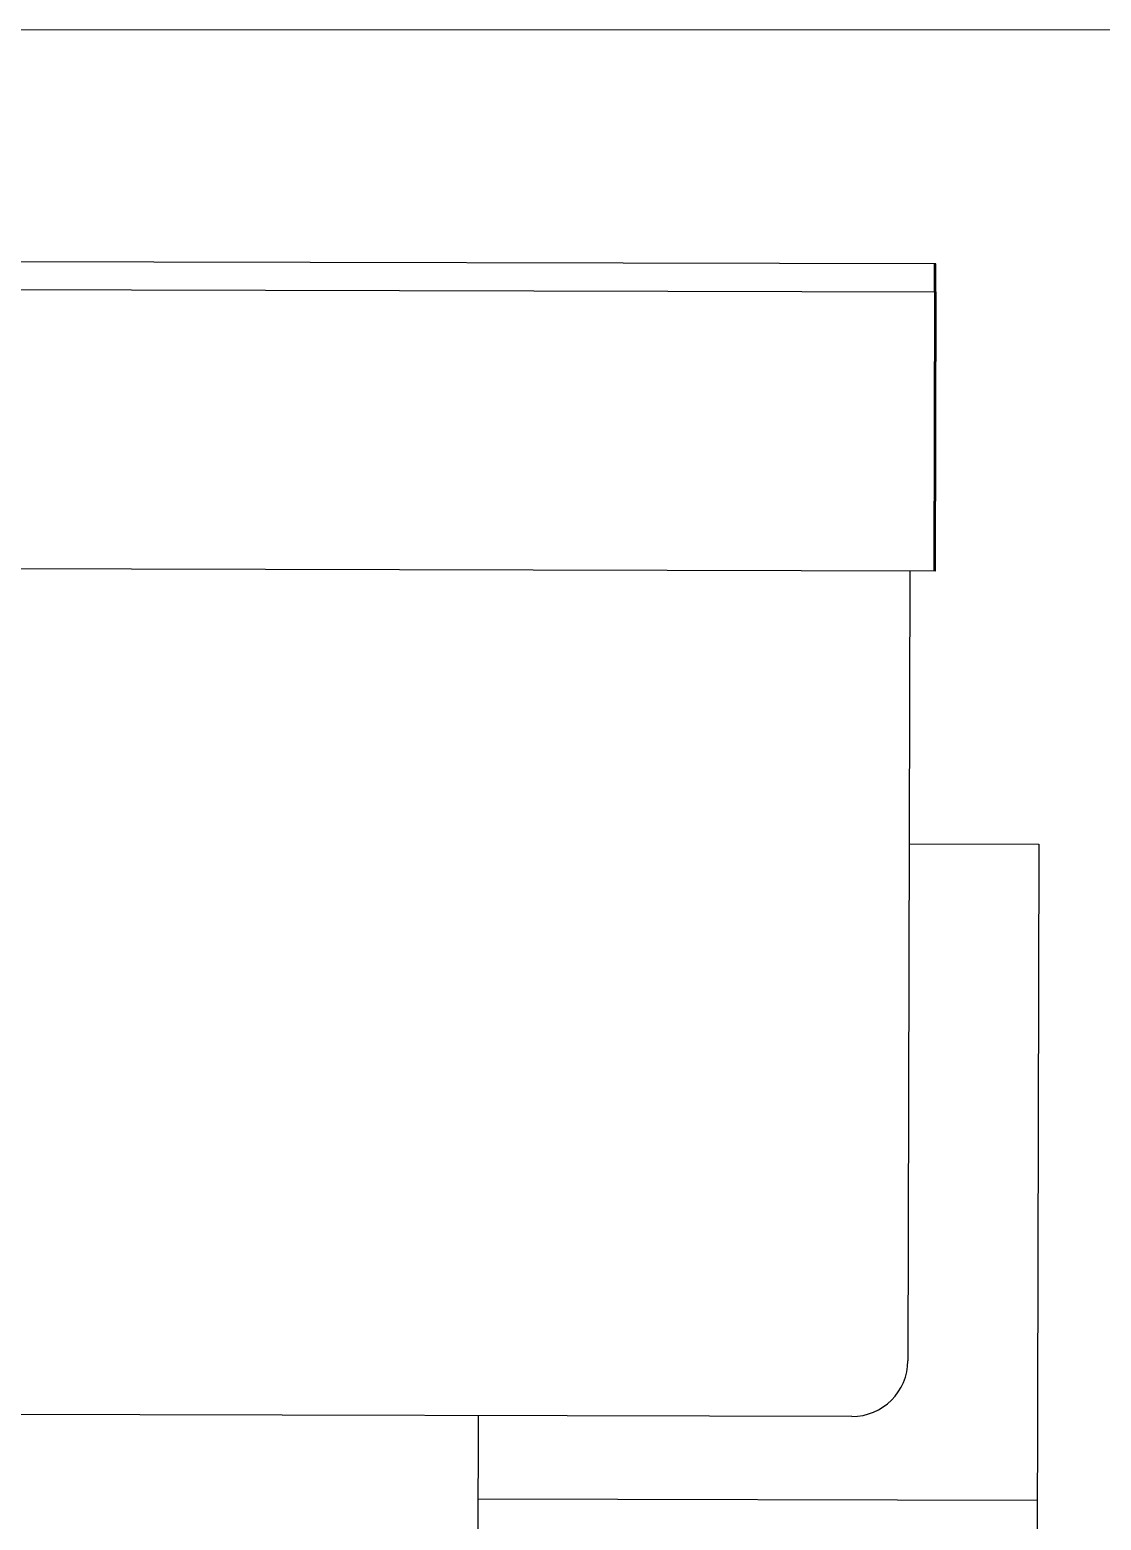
# Model space of a CAD drawing. Header units: inches. Extents: x 164.3 to 247.9, y 15.6 to 56.7.
# Drawn here: x 209.362 to 209.964, y 29.094 to 29.932 of the extents above; entities that cross this region are included whole.
import ezdxf

# ---------------------------------------------------------------- set-up
doc = ezdxf.new("R2010")
doc.units = ezdxf.units.IN
doc.header["$MEASUREMENT"] = 0
doc.layers.get('0').update_dxf_attribs({"lineweight": 0})
doc.layers.add('WALL 1 100', color=250, linetype='Continuous', lineweight=9)

msp = doc.modelspace()

# ---------------------------------------------------------------- linework, layer by layer
at = {"color": 7, "linetype": 'ByBlock', "lineweight": -2}
for p, q in [((209.8707, 29.80014), (209.08598, 29.80204)), ((209.86995, 29.78474), (209.86998, 29.80043)), ((209.8702, 29.78447), (209.87024, 29.80016)), ((209.87066, 29.78444), (209.8707, 29.80014)), ((209.08594, 29.78634), (209.87066, 29.78444)), ((209.86995, 29.78474), (209.86957, 29.62779)), ((209.8702, 29.78447), (209.86982, 29.62752)), ((209.87066, 29.78444), (209.87028, 29.6275)), ((209.87028, 29.6275), (209.08556, 29.6294)), ((209.85609, 29.62753), (209.85501, 29.1839)), ((209.85572, 29.47431), (209.92848, 29.47413)), ((209.92848, 29.47413), (209.92753, 29.08177)), ((209.82355, 29.15259), (208.63077, 29.15547)), ((209.61364, 29.08253), (209.61381, 29.15309)), ((209.92759, 29.10532), (209.6137, 29.10608))]:
    msp.add_line(p, q, dxfattribs=at)
msp.add_arc((209.82362, 29.18398), 0.03139, 269.86125, 359.86125, dxfattribs=at)
at = {"layer": 'WALL 1 100', "color": 0}
msp.add_line((208.26999, 29.93172), (221.88075, 29.93172), dxfattribs=at)

doc.saveas('drawing.dxf')
